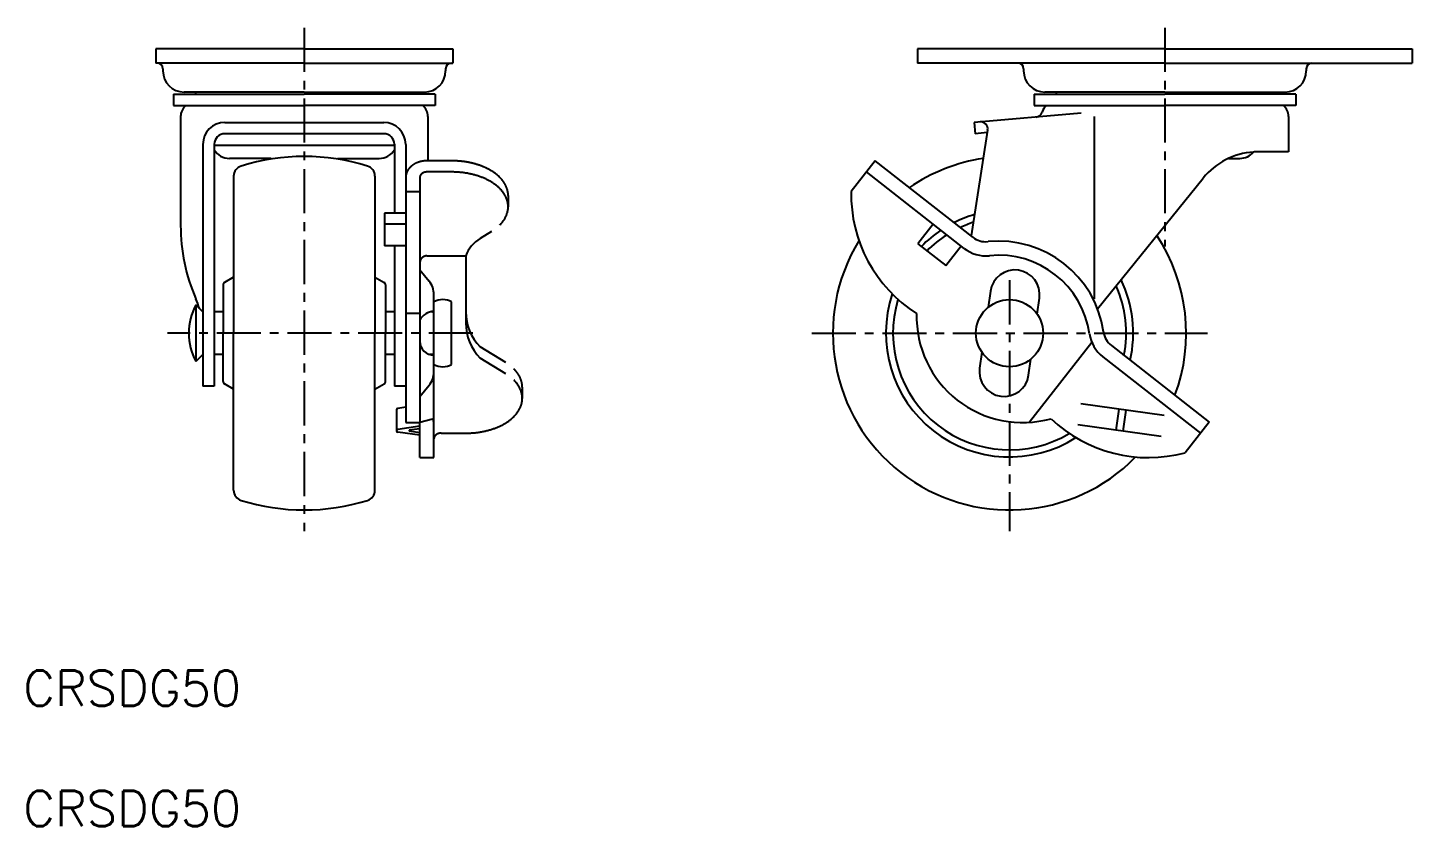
# Model space of a CAD drawing. Extents: x 25 to 221, y 20 to 240.
# Drawn here: x 24.5 to 220.4, y 20.2 to 133.1 of the extents above; entities that cross this region are included whole.
import ezdxf

# ---------------------------------------------------------------- set-up
doc = ezdxf.new("R2010")
doc.units = 0
doc.header["$LTSCALE"] = 5
doc.linetypes.add('CENTER', pattern=[2, 1.25, -0.25, 0.25, -0.25])
doc.layers.get('0').update_dxf_attribs({"linetype": 'CONTINUOUS'})
doc.layers.add('CENTER', color=1, linetype='CENTER')
doc.styles.get("Standard").update_dxf_attribs({"font": 'txt.shx'})

msp = doc.modelspace()

# ---------------------------------------------------------------- linework, layer by layer
at = {"color": 7, "linetype": 'CONTINUOUS'}
for p, q in [((42.648864, 130.127996), (42.648864, 128.127996)), ((63.648864, 130.127996), (42.648864, 130.127996)), ((63.648864, 130.127996), (84.648864, 130.127996)), ((84.648864, 130.127996), (84.648864, 128.127996)), ((150.449821, 130.127996), (150.449821, 128.127996)), ((185.449821, 130.127996), (150.449821, 130.127996)), ((185.449821, 130.127996), (220.449821, 130.127996)), ((220.449821, 130.127996), (220.449821, 128.127996)), ((63.648864, 128.127996), (42.648864, 128.127996)), ((63.648864, 128.127996), (84.648864, 128.127996)), ((185.449821, 128.127996), (150.449821, 128.127996)), ((185.449821, 128.127996), (220.449821, 128.127996)), ((43.648864, 127.327996), (43.648864, 127.027996)), ((83.648864, 127.327996), (83.648864, 127.027996)), ((165.449821, 127.327996), (165.449821, 127.027996)), ((205.449821, 127.327996), (205.449821, 127.027996)), ((45.148864, 123.715496), (45.148864, 122.115496)), ((45.148864, 123.715496), (63.648864, 123.715496)), ((63.648864, 124.027996), (46.648864, 124.027996)), ((63.648864, 124.027996), (80.648864, 124.027996)), ((82.148864, 123.715496), (63.648864, 123.715496)), ((82.148864, 123.715496), (82.148864, 122.115496)), ((166.949821, 123.715496), (185.449821, 123.715496)), ((166.949821, 123.715496), (166.949821, 122.115496)), ((185.449821, 124.027996), (168.449821, 124.027996)), ((185.449821, 124.027996), (202.449821, 124.027996)), ((203.949821, 123.715496), (185.449821, 123.715496)), ((203.949821, 123.715496), (203.949821, 122.115496)), ((45.148864, 122.115496), (63.648864, 122.115496)), ((82.148864, 122.115496), (63.648864, 122.115496)), ((166.949821, 122.115496), (185.449821, 122.115496)), ((203.949821, 122.115496), (185.449821, 122.115496)), ((46.148864, 120.565496), (46.148864, 105.175615)), ((52.398864, 119.734354), (74.898864, 119.734354)), ((81.148864, 120.565496), (81.148864, 114.305421)), ((173.570111, 121.057208), (158.449821, 119.734354)), ((158.449821, 119.734354), (158.58927, 118.140442)), ((175.433459, 120.565496), (175.433459, 94.771027)), ((202.949821, 120.565496), (202.949821, 115.565496)), ((74.898864, 118.140442), (52.398864, 118.140442)), ((160.355721, 118.656195), (158.013169, 103.690711)), ((160.298396, 118.289971), (158.58927, 118.140442)), ((49.298864, 116.634354), (49.298864, 82.425496)), ((50.898864, 116.640442), (50.898864, 82.425496)), ((76.398864, 116.447996), (50.898864, 116.447996)), ((76.398864, 116.640442), (76.398864, 106.917483)), ((77.998864, 116.634354), (77.998864, 77.289528)), ((51.113485, 115.565496), (50.898864, 115.565496)), ((58.945355, 114.647996), (53.048864, 114.647996)), ((68.352373, 114.647996), (74.248864, 114.647996)), ((76.398864, 115.565496), (76.184244, 115.565496)), ((84.498864, 114.305421), (80.998864, 114.305421)), ((144.426959, 114.305421), (141.040821, 109.971362)), ((158.256627, 103.5005), (144.426959, 114.305421)), ((194.448856, 114.647996), (196.049821, 114.647996)), ((202.949821, 115.565496), (198.633135, 115.565496)), ((53.648864, 112.128437), (53.648864, 89.925496)), ((73.648864, 112.128437), (73.648864, 89.925496)), ((79.998864, 111.941389), (79.998864, 77.289528)), ((84.498864, 112.729399), (80.998864, 112.729399)), ((157.025304, 101.924479), (143.195636, 112.729399)), ((175.896257, 93.377947), (190.861676, 111.8587)), ((77.998864, 109.971362), (79.998864, 109.971362)), ((92.498864, 109.380129), (92.498864, 107.804107)), ((74.998864, 106.917483), (74.998864, 102.263154)), ((77.998864, 106.917483), (74.998864, 106.917483)), ((77.998864, 105.341462), (74.998864, 105.341462)), ((90.155718, 104.3214), (88.549117, 103.332277)), ((152.651765, 105.341462), (150.49695, 102.583424)), ((77.998864, 102.263154), (74.998864, 102.263154)), ((76.398864, 102.263154), (76.398864, 82.425496)), ((150.49695, 102.583424), (154.437004, 99.505117)), ((154.437004, 99.505117), (156.591819, 102.263154)), ((80.998864, 100.864532), (86.498864, 100.864532)), ((86.498864, 100.890282), (86.498864, 91.364543)), ((86.498864, 100.890282), (86.498864, 91.364543)), ((79.998864, 98.87197), (81.311793, 97.282562)), ((52.148864, 96.75118), (52.148864, 89.925496)), ((53.648864, 97.848146), (52.348864, 97.09759)), ((73.648864, 97.848146), (74.948864, 97.09759)), ((75.148864, 96.75118), (75.148864, 89.925496)), ((81.998864, 72.338386), (81.998864, 95.37197)), ((84.498864, 85.510432), (84.498864, 94.340559)), ((160.749334, 95.859076), (160.43081, 93.592658)), ((167.362686, 92.618446), (167.681211, 94.884864)), ((48.298864, 93.925496), (48.298864, 85.925496)), ((49.298864, 92.925496), (48.298864, 93.925496)), ((52.148864, 92.925496), (50.898864, 92.925496)), ((76.398864, 92.925496), (75.148864, 92.925496)), ((79.998864, 92.701737), (77.998864, 92.701737)), ((81.798864, 92.925496), (81.441328, 92.925496)), ((52.148864, 83.099812), (52.148864, 89.925496)), ((53.648864, 67.722555), (53.648864, 89.925496)), ((73.648864, 67.722555), (73.648864, 89.925496)), ((75.148864, 83.099812), (75.148864, 89.925496)), ((175.110909, 88.608316), (166.293608, 77.322685)), ((49.298864, 86.925496), (48.298864, 85.925496)), ((52.148864, 86.925496), (50.898864, 86.925496)), ((76.398864, 86.925496), (75.148864, 86.925496)), ((81.798864, 86.925496), (81.374362, 86.925496)), ((92.155718, 85.773731), (88.549117, 87.994177)), ((92.155718, 84.19771), (88.549117, 86.418156)), ((159.536955, 87.232546), (159.21843, 84.966127)), ((166.150307, 83.991916), (166.468831, 86.258334)), ((176.646613, 86.594632), (190.476281, 75.789711)), ((177.877936, 88.170653), (191.707604, 77.365732)), ((50.898864, 82.425496), (49.298864, 82.425496)), ((53.648864, 82.002846), (52.348864, 82.753401)), ((73.648864, 82.002846), (74.948864, 82.753401)), ((77.998864, 82.425496), (76.398864, 82.425496)), ((79.998864, 80.979021), (81.311793, 82.56843)), ((94.498864, 82.291024), (94.498864, 80.715003)), ((76.698864, 79.097668), (76.698864, 76.126864)), ((77.998864, 79.45227), (76.871367, 79.295769)), ((185.315842, 78.268893), (173.521749, 79.926444)), ((178.923661, 79.167255), (178.506142, 76.196451)), ((179.913929, 79.028082), (179.49641, 76.057278)), ((79.998864, 76.759074), (76.871367, 76.324965)), ((77.998864, 77.289528), (79.998864, 77.289528)), ((79.998864, 77.213545), (79.898243, 77.289528)), ((79.998864, 77.322685), (81.768864, 77.840311)), ((79.998864, 72.338386), (79.998864, 77.213545)), ((184.898322, 75.298088), (173.10423, 76.95564)), ((191.707604, 77.365732), (188.321466, 73.031673)), ((79.998864, 75.494654), (76.871367, 75.928764)), ((79.998864, 76.404657), (78.498864, 76.196451)), ((78.498864, 76.196451), (78.498864, 76.057278)), ((79.998864, 75.849072), (78.498864, 76.057278)), ((82.998864, 75.789711), (86.498864, 75.789711)), ((79.998864, 72.338386), (81.998864, 72.338386))]:
    msp.add_line(p, q, dxfattribs=at)
for points in [[(80.9989, 114.305, 0), (80.962, 114.305, 0), (80.9252, 114.305, 0), (80.8884, 114.304, 0), (80.8517, 114.303, 0), (80.8149, 114.301, 0), (80.7782, 114.299, 0), (80.7415, 114.297, 0), (80.7048, 114.294, 0), (80.6682, 114.291, 0), (80.6316, 114.288, 0), (80.5951, 114.284, 0), (80.5587, 114.28, 0), (80.5223, 114.275, 0), (80.486, 114.271, 0), (80.4497, 114.265, 0), (80.4136, 114.26, 0), (80.3775, 114.254, 0), (80.3416, 114.248, 0), (80.3057, 114.241, 0), (80.2699, 114.235, 0), (80.2343, 114.227, 0), (80.1987, 114.22, 0), (80.1633, 114.212, 0), (80.128, 114.204, 0), (80.0928, 114.195, 0), (80.0578, 114.186, 0), (80.0229, 114.177, 0), (79.9882, 114.167, 0), (79.9536, 114.157, 0), (79.9192, 114.147, 0), (79.8849, 114.136, 0), (79.8508, 114.125, 0), (79.8169, 114.114, 0), (79.7831, 114.103, 0), (79.7496, 114.091, 0), (79.7162, 114.078, 0), (79.683, 114.066, 0), (79.65, 114.053, 0), (79.6172, 114.04, 0), (79.5847, 114.026, 0), (79.5523, 114.012, 0), (79.5202, 113.998, 0), (79.4882, 113.984, 0), (79.4566, 113.969, 0), (79.4251, 113.954, 0), (79.3939, 113.939, 0), (79.3629, 113.923, 0), (79.3322, 113.907, 0), (79.3017, 113.891, 0), (79.2714, 113.874, 0), (79.2415, 113.857, 0), (79.2118, 113.84, 0), (79.1823, 113.823, 0), (79.1532, 113.805, 0), (79.1243, 113.787, 0), (79.0957, 113.769, 0), (79.0674, 113.75, 0), (79.0393, 113.731, 0), (79.0116, 113.712, 0), (78.9842, 113.693, 0), (78.9571, 113.673, 0), (78.9302, 113.654, 0), (78.9037, 113.633, 0), (78.8775, 113.613, 0), (78.8517, 113.592, 0), (78.8261, 113.571, 0), (78.8009, 113.55, 0), (78.776, 113.529, 0), (78.7515, 113.507, 0), (78.7272, 113.486, 0), (78.7034, 113.463, 0), (78.6798, 113.441, 0), (78.6567, 113.419, 0), (78.6338, 113.396, 0), (78.6114, 113.373, 0), (78.5892, 113.35, 0), (78.5675, 113.326, 0), (78.5461, 113.303, 0), (78.5251, 113.279, 0), (78.5045, 113.255, 0), (78.4842, 113.231, 0), (78.4643, 113.206, 0), (78.4448, 113.182, 0), (78.4257, 113.157, 0), (78.4069, 113.132, 0), (78.3886, 113.107, 0), (78.3707, 113.081, 0), (78.3531, 113.056, 0), (78.3359, 113.03, 0), (78.3192, 113.004, 0), (78.3028, 112.978, 0), (78.2869, 112.952, 0), (78.2714, 112.926, 0), (78.2562, 112.899, 0), (78.2415, 112.873, 0), (78.2272, 112.846, 0), (78.2133, 112.819, 0), (78.1999, 112.792, 0), (78.1868, 112.765, 0), (78.1742, 112.738, 0), (78.162, 112.71, 0), (78.1503, 112.683, 0), (78.1389, 112.655, 0), (78.128, 112.628, 0), (78.1176, 112.6, 0), (78.1075, 112.572, 0), (78.0979, 112.544, 0), (78.0888, 112.516, 0), (78.08, 112.488, 0), (78.0718, 112.459, 0), (78.0639, 112.431, 0), (78.0565, 112.403, 0), (78.0495, 112.374, 0), (78.043, 112.346, 0), (78.037, 112.317, 0), (78.0313, 112.288, 0), (78.0262, 112.26, 0), (78.0214, 112.231, 0), (78.0171, 112.202, 0), (78.0133, 112.173, 0), (78.0099, 112.144, 0), (78.007, 112.115, 0), (78.0045, 112.086, 0), (78.0025, 112.057, 0), (78.0009, 112.028, 0), (77.9998, 111.999, 0), (77.9991, 111.97, 0), (77.9989, 111.941, 0)], [(92.4989, 109.38, 0), (92.4983, 109.441, 0), (92.4965, 109.501, 0), (92.4934, 109.561, 0), (92.4892, 109.622, 0), (92.4838, 109.682, 0), (92.4772, 109.742, 0), (92.4694, 109.803, 0), (92.4603, 109.863, 0), (92.4501, 109.923, 0), (92.4387, 109.983, 0), (92.4261, 110.043, 0), (92.4123, 110.103, 0), (92.3973, 110.163, 0), (92.3811, 110.222, 0), (92.3637, 110.282, 0), (92.3451, 110.341, 0), (92.3254, 110.4, 0), (92.3045, 110.459, 0), (92.2824, 110.518, 0), (92.2591, 110.577, 0), (92.2347, 110.635, 0), (92.2091, 110.694, 0), (92.1823, 110.752, 0), (92.1544, 110.81, 0), (92.1253, 110.868, 0), (92.0951, 110.925, 0), (92.0637, 110.982, 0), (92.0312, 111.039, 0), (91.9976, 111.096, 0), (91.9628, 111.153, 0), (91.9269, 111.209, 0), (91.8899, 111.265, 0), (91.8518, 111.321, 0), (91.8125, 111.376, 0), (91.7722, 111.431, 0), (91.7308, 111.486, 0), (91.6883, 111.54, 0), (91.6447, 111.595, 0), (91.6, 111.648, 0), (91.5542, 111.702, 0), (91.5074, 111.755, 0), (91.4596, 111.808, 0), (91.4106, 111.86, 0), (91.3607, 111.912, 0), (91.3097, 111.964, 0), (91.2577, 112.015, 0), (91.2047, 112.066, 0), (91.1506, 112.116, 0), (91.0956, 112.167, 0), (91.0395, 112.216, 0), (90.9825, 112.265, 0), (90.9245, 112.314, 0), (90.8656, 112.362, 0), (90.8056, 112.41, 0), (90.7448, 112.458, 0), (90.6829, 112.505, 0), (90.6202, 112.551, 0), (90.5565, 112.597, 0), (90.492, 112.643, 0), (90.4265, 112.688, 0), (90.3601, 112.732, 0), (90.2928, 112.776, 0), (90.2247, 112.82, 0), (90.1557, 112.863, 0), (90.0859, 112.905, 0), (90.0152, 112.947, 0), (89.9437, 112.989, 0), (89.8713, 113.03, 0), (89.7982, 113.07, 0), (89.7242, 113.11, 0), (89.6495, 113.149, 0), (89.574, 113.187, 0), (89.4977, 113.225, 0), (89.4207, 113.263, 0), (89.343, 113.3, 0), (89.2645, 113.336, 0), (89.1852, 113.372, 0), (89.1053, 113.407, 0), (89.0247, 113.441, 0), (88.9434, 113.475, 0), (88.8615, 113.509, 0), (88.7788, 113.541, 0), (88.6956, 113.573, 0), (88.6117, 113.605, 0), (88.5272, 113.635, 0), (88.442, 113.666, 0), (88.3563, 113.695, 0), (88.27, 113.724, 0), (88.1832, 113.752, 0), (88.0958, 113.78, 0), (88.0078, 113.806, 0), (87.9193, 113.833, 0), (87.8303, 113.858, 0), (87.7408, 113.883, 0), (87.6508, 113.907, 0), (87.5603, 113.931, 0), (87.4694, 113.953, 0), (87.378, 113.975, 0), (87.2862, 113.997, 0), (87.194, 114.018, 0), (87.1013, 114.038, 0), (87.0083, 114.057, 0), (86.9149, 114.075, 0), (86.8211, 114.093, 0), (86.727, 114.111, 0), (86.6326, 114.127, 0), (86.5378, 114.143, 0), (86.4427, 114.158, 0), (86.3473, 114.172, 0), (86.2517, 114.186, 0), (86.1558, 114.199, 0), (86.0596, 114.211, 0), (85.9632, 114.222, 0), (85.8666, 114.233, 0), (85.7697, 114.243, 0), (85.6727, 114.252, 0), (85.5755, 114.261, 0), (85.4781, 114.268, 0), (85.3806, 114.275, 0), (85.283, 114.282, 0), (85.1852, 114.287, 0), (85.0874, 114.292, 0), (84.9894, 114.296, 0), (84.8914, 114.299, 0), (84.7933, 114.302, 0), (84.6952, 114.304, 0), (84.597, 114.305, 0), (84.4989, 114.305, 0)], [(80.9989, 112.729, 0), (80.9866, 112.729, 0), (80.9743, 112.729, 0), (80.9621, 112.729, 0), (80.9498, 112.728, 0), (80.9375, 112.728, 0), (80.9253, 112.727, 0), (80.9131, 112.726, 0), (80.9008, 112.726, 0), (80.8886, 112.725, 0), (80.8765, 112.723, 0), (80.8643, 112.722, 0), (80.8521, 112.721, 0), (80.84, 112.719, 0), (80.8279, 112.718, 0), (80.8158, 112.716, 0), (80.8038, 112.714, 0), (80.7918, 112.712, 0), (80.7798, 112.71, 0), (80.7678, 112.708, 0), (80.7559, 112.706, 0), (80.744, 112.703, 0), (80.7322, 112.701, 0), (80.7203, 112.698, 0), (80.7086, 112.695, 0), (80.6969, 112.693, 0), (80.6852, 112.69, 0), (80.6736, 112.687, 0), (80.662, 112.683, 0), (80.6504, 112.68, 0), (80.639, 112.677, 0), (80.6275, 112.673, 0), (80.6162, 112.669, 0), (80.6049, 112.666, 0), (80.5936, 112.662, 0), (80.5824, 112.658, 0), (80.5713, 112.654, 0), (80.5602, 112.65, 0), (80.5493, 112.645, 0), (80.5383, 112.641, 0), (80.5275, 112.636, 0), (80.5167, 112.632, 0), (80.506, 112.627, 0), (80.4953, 112.622, 0), (80.4848, 112.617, 0), (80.4743, 112.612, 0), (80.4639, 112.607, 0), (80.4535, 112.602, 0), (80.4433, 112.597, 0), (80.4331, 112.591, 0), (80.4231, 112.586, 0), (80.4131, 112.58, 0), (80.4032, 112.574, 0), (80.3934, 112.569, 0), (80.3836, 112.563, 0), (80.374, 112.557, 0), (80.3645, 112.551, 0), (80.355, 112.544, 0), (80.3457, 112.538, 0), (80.3364, 112.532, 0), (80.3273, 112.525, 0), (80.3183, 112.519, 0), (80.3093, 112.512, 0), (80.3005, 112.505, 0), (80.2918, 112.499, 0), (80.2831, 112.492, 0), (80.2746, 112.485, 0), (80.2662, 112.478, 0), (80.2579, 112.471, 0), (80.2497, 112.463, 0), (80.2417, 112.456, 0), (80.2337, 112.449, 0), (80.2259, 112.441, 0), (80.2181, 112.434, 0), (80.2105, 112.426, 0), (80.203, 112.419, 0), (80.1957, 112.411, 0), (80.1884, 112.403, 0), (80.1813, 112.395, 0), (80.1743, 112.387, 0), (80.1674, 112.379, 0), (80.1606, 112.371, 0), (80.154, 112.363, 0), (80.1475, 112.355, 0), (80.1411, 112.347, 0), (80.1349, 112.338, 0), (80.1288, 112.33, 0), (80.1228, 112.321, 0), (80.1169, 112.313, 0), (80.1112, 112.304, 0), (80.1056, 112.296, 0), (80.1002, 112.287, 0), (80.0949, 112.278, 0), (80.0897, 112.27, 0), (80.0847, 112.261, 0), (80.0798, 112.252, 0), (80.075, 112.243, 0), (80.0704, 112.234, 0), (80.0659, 112.225, 0), (80.0615, 112.216, 0), (80.0573, 112.207, 0), (80.0533, 112.198, 0), (80.0493, 112.189, 0), (80.0456, 112.179, 0), (80.0419, 112.17, 0), (80.0384, 112.161, 0), (80.0351, 112.152, 0), (80.0319, 112.142, 0), (80.0288, 112.133, 0), (80.0259, 112.123, 0), (80.0232, 112.114, 0), (80.0205, 112.105, 0), (80.0181, 112.095, 0), (80.0158, 112.086, 0), (80.0136, 112.076, 0), (80.0116, 112.067, 0), (80.0097, 112.057, 0), (80.008, 112.047, 0), (80.0064, 112.038, 0), (80.005, 112.028, 0), (80.0037, 112.019, 0), (80.0026, 112.009, 0), (80.0016, 111.999, 0), (80.0007, 111.99, 0), (80.0001, 111.98, 0), (79.9995, 111.97, 0), (79.9992, 111.961, 0), (79.9989, 111.951, 0), (79.9989, 111.941, 0)], [(91.3113, 105.222, 0), (91.3799, 105.292, 0), (91.4466, 105.362, 0), (91.5114, 105.434, 0), (91.5743, 105.506, 0), (91.6352, 105.578, 0), (91.6942, 105.651, 0), (91.7512, 105.725, 0), (91.8062, 105.799, 0), (91.8592, 105.874, 0), (91.9102, 105.95, 0), (91.9591, 106.026, 0), (92.006, 106.102, 0), (92.0508, 106.179, 0), (92.0935, 106.256, 0), (92.1342, 106.334, 0), (92.1727, 106.412, 0), (92.2092, 106.491, 0), (92.2435, 106.57, 0), (92.2757, 106.649, 0), (92.3057, 106.728, 0), (92.3336, 106.808, 0), (92.3594, 106.888, 0), (92.3829, 106.969, 0), (92.4044, 107.049, 0), (92.4236, 107.13, 0), (92.4407, 107.211, 0), (92.4555, 107.292, 0), (92.4682, 107.374, 0), (92.4787, 107.455, 0), (92.487, 107.537, 0), (92.4932, 107.618, 0), (92.4971, 107.7, 0), (92.4988, 107.781, 0), (92.4983, 107.863, 0), (92.4956, 107.945, 0), (92.4907, 108.026, 0), (92.4836, 108.108, 0), (92.4743, 108.189, 0), (92.4629, 108.271, 0), (92.4492, 108.352, 0), (92.4334, 108.433, 0), (92.4153, 108.514, 0), (92.3951, 108.595, 0), (92.3727, 108.675, 0), (92.3482, 108.756, 0), (92.3215, 108.836, 0), (92.2926, 108.915, 0), (92.2616, 108.995, 0), (92.2285, 109.074, 0), (92.1932, 109.152, 0), (92.1559, 109.231, 0), (92.1164, 109.309, 0), (92.0748, 109.386, 0), (92.0311, 109.464, 0), (91.9854, 109.54, 0), (91.9376, 109.616, 0), (91.8878, 109.692, 0), (91.8359, 109.767, 0), (91.782, 109.842, 0), (91.7262, 109.916, 0), (91.6683, 109.989, 0), (91.6084, 110.062, 0), (91.5466, 110.135, 0), (91.4829, 110.206, 0), (91.4172, 110.277, 0), (91.3497, 110.348, 0), (91.2802, 110.417, 0), (91.2089, 110.486, 0), (91.1357, 110.554, 0), (91.0608, 110.621, 0), (90.984, 110.688, 0), (90.9054, 110.754, 0), (90.8251, 110.819, 0), (90.743, 110.883, 0), (90.6592, 110.946, 0), (90.5737, 111.009, 0), (90.4866, 111.07, 0), (90.3978, 111.131, 0), (90.3074, 111.191, 0), (90.2153, 111.25, 0), (90.1217, 111.308, 0), (90.0266, 111.365, 0), (89.93, 111.42, 0), (89.8318, 111.475, 0), (89.7322, 111.529, 0), (89.6311, 111.582, 0), (89.5287, 111.634, 0), (89.4248, 111.685, 0), (89.3196, 111.735, 0), (89.2131, 111.783, 0), (89.1052, 111.831, 0), (88.9961, 111.877, 0), (88.8858, 111.923, 0), (88.7743, 111.967, 0), (88.6616, 112.01, 0), (88.5477, 112.052, 0), (88.4327, 112.093, 0), (88.3167, 112.132, 0), (88.1996, 112.171, 0), (88.0815, 112.208, 0), (87.9623, 112.244, 0), (87.8423, 112.279, 0), (87.7213, 112.312, 0), (87.5994, 112.344, 0), (87.4767, 112.375, 0), (87.3532, 112.405, 0), (87.2289, 112.434, 0), (87.1038, 112.461, 0), (86.978, 112.487, 0), (86.8515, 112.512, 0), (86.7244, 112.535, 0), (86.5967, 112.557, 0), (86.4684, 112.578, 0), (86.3395, 112.597, 0), (86.2102, 112.615, 0), (86.0804, 112.632, 0), (85.9501, 112.648, 0), (85.8194, 112.662, 0), (85.6884, 112.675, 0), (85.5571, 112.686, 0), (85.4254, 112.696, 0), (85.2935, 112.705, 0), (85.1614, 112.712, 0), (85.0291, 112.719, 0), (84.8967, 112.723, 0), (84.7641, 112.727, 0), (84.6315, 112.729, 0), (84.4989, 112.729, 0)], [(80.9989, 100.865, 0), (80.9866, 100.864, 0), (80.9743, 100.864, 0), (80.9621, 100.864, 0), (80.9498, 100.863, 0), (80.9375, 100.863, 0), (80.9253, 100.862, 0), (80.9131, 100.861, 0), (80.9008, 100.86, 0), (80.8886, 100.858, 0), (80.8765, 100.857, 0), (80.8643, 100.855, 0), (80.8521, 100.854, 0), (80.84, 100.852, 0), (80.8279, 100.85, 0), (80.8158, 100.848, 0), (80.8038, 100.845, 0), (80.7918, 100.843, 0), (80.7798, 100.84, 0), (80.7678, 100.837, 0), (80.7559, 100.835, 0), (80.744, 100.832, 0), (80.7322, 100.828, 0), (80.7203, 100.825, 0), (80.7086, 100.821, 0), (80.6969, 100.818, 0), (80.6852, 100.814, 0), (80.6736, 100.81, 0), (80.662, 100.806, 0), (80.6504, 100.802, 0), (80.639, 100.798, 0), (80.6275, 100.793, 0), (80.6162, 100.788, 0), (80.6049, 100.784, 0), (80.5936, 100.779, 0), (80.5824, 100.774, 0), (80.5713, 100.769, 0), (80.5602, 100.763, 0), (80.5493, 100.758, 0), (80.5383, 100.752, 0), (80.5275, 100.746, 0), (80.5167, 100.741, 0), (80.506, 100.735, 0), (80.4953, 100.729, 0), (80.4848, 100.722, 0), (80.4743, 100.716, 0), (80.4639, 100.709, 0), (80.4535, 100.703, 0), (80.4433, 100.696, 0), (80.4331, 100.689, 0), (80.4231, 100.682, 0), (80.4131, 100.675, 0), (80.4032, 100.668, 0), (80.3934, 100.66, 0), (80.3836, 100.653, 0), (80.374, 100.645, 0), (80.3645, 100.638, 0), (80.355, 100.63, 0), (80.3457, 100.622, 0), (80.3364, 100.614, 0), (80.3273, 100.605, 0), (80.3183, 100.597, 0), (80.3093, 100.589, 0), (80.3005, 100.58, 0), (80.2918, 100.572, 0), (80.2831, 100.563, 0), (80.2746, 100.554, 0), (80.2662, 100.545, 0), (80.2579, 100.536, 0), (80.2497, 100.527, 0), (80.2417, 100.518, 0), (80.2337, 100.508, 0), (80.2259, 100.499, 0), (80.2181, 100.489, 0), (80.2105, 100.48, 0), (80.203, 100.47, 0), (80.1957, 100.46, 0), (80.1884, 100.45, 0), (80.1813, 100.44, 0), (80.1743, 100.43, 0), (80.1674, 100.42, 0), (80.1606, 100.41, 0), (80.154, 100.4, 0), (80.1475, 100.389, 0), (80.1411, 100.379, 0), (80.1349, 100.368, 0), (80.1288, 100.357, 0), (80.1228, 100.347, 0), (80.1169, 100.336, 0), (80.1112, 100.325, 0), (80.1056, 100.314, 0), (80.1002, 100.303, 0), (80.0949, 100.292, 0), (80.0897, 100.281, 0), (80.0847, 100.27, 0), (80.0798, 100.259, 0), (80.075, 100.247, 0), (80.0704, 100.236, 0), (80.0659, 100.224, 0), (80.0615, 100.213, 0), (80.0573, 100.201, 0), (80.0533, 100.19, 0), (80.0493, 100.178, 0), (80.0456, 100.167, 0), (80.0419, 100.155, 0), (80.0384, 100.143, 0), (80.0351, 100.131, 0), (80.0319, 100.119, 0), (80.0288, 100.108, 0), (80.0259, 100.096, 0), (80.0232, 100.084, 0), (80.0205, 100.072, 0), (80.0181, 100.06, 0), (80.0158, 100.048, 0), (80.0136, 100.035, 0), (80.0116, 100.023, 0), (80.0097, 100.011, 0), (80.008, 99.9991, 0), (80.0064, 99.9869, 0), (80.005, 99.9748, 0), (80.0037, 99.9625, 0), (80.0026, 99.9503, 0), (80.0016, 99.9381, 0), (80.0007, 99.9259, 0), (80.0001, 99.9136, 0), (79.9995, 99.9013, 0), (79.9992, 99.8891, 0), (79.9989, 99.8768, 0), (79.9989, 99.8645, 0)], [(94.4989, 82.291, 0), (94.4988, 82.3123, 0), (94.4986, 82.3335, 0), (94.4982, 82.3547, 0), (94.4977, 82.376, 0), (94.497, 82.3972, 0), (94.4962, 82.4184, 0), (94.4952, 82.4396, 0), (94.4941, 82.4609, 0), (94.4928, 82.4821, 0), (94.4914, 82.5033, 0), (94.4899, 82.5245, 0), (94.4882, 82.5457, 0), (94.4863, 82.5669, 0), (94.4843, 82.5881, 0), (94.4821, 82.6093, 0), (94.4798, 82.6305, 0), (94.4774, 82.6517, 0), (94.4748, 82.6729, 0), (94.472, 82.694, 0), (94.4691, 82.7152, 0), (94.4661, 82.7363, 0), (94.4629, 82.7575, 0), (94.4596, 82.7786, 0), (94.4561, 82.7997, 0), (94.4524, 82.8209, 0), (94.4487, 82.842, 0), (94.4447, 82.8631, 0), (94.4406, 82.8842, 0), (94.4364, 82.9052, 0), (94.432, 82.9263, 0), (94.4275, 82.9473, 0), (94.4228, 82.9684, 0), (94.418, 82.9894, 0), (94.4131, 83.0104, 0), (94.408, 83.0314, 0), (94.4027, 83.0524, 0), (94.3973, 83.0734, 0), (94.3917, 83.0943, 0), (94.386, 83.1153, 0), (94.3802, 83.1362, 0), (94.3742, 83.1571, 0), (94.3681, 83.178, 0), (94.3618, 83.1989, 0), (94.3554, 83.2198, 0), (94.3488, 83.2406, 0), (94.3421, 83.2614, 0), (94.3352, 83.2822, 0), (94.3282, 83.303, 0), (94.321, 83.3238, 0), (94.3137, 83.3446, 0), (94.3063, 83.3653, 0), (94.2987, 83.386, 0), (94.2909, 83.4067, 0), (94.283, 83.4274, 0), (94.275, 83.448, 0), (94.2668, 83.4687, 0), (94.2585, 83.4893, 0), (94.25, 83.5098, 0), (94.2414, 83.5304, 0), (94.2327, 83.5509, 0), (94.2238, 83.5715, 0), (94.2148, 83.592, 0), (94.2056, 83.6124, 0), (94.1962, 83.6329, 0), (94.1868, 83.6533, 0), (94.1772, 83.6737, 0), (94.1674, 83.694, 0), (94.1575, 83.7144, 0), (94.1475, 83.7347, 0), (94.1373, 83.755, 0), (94.127, 83.7753, 0), (94.1165, 83.7955, 0), (94.1059, 83.8157, 0), (94.0952, 83.8359, 0), (94.0843, 83.856, 0), (94.0732, 83.8761, 0), (94.0621, 83.8962, 0), (94.0508, 83.9163, 0), (94.0393, 83.9363, 0), (94.0277, 83.9563, 0), (94.016, 83.9763, 0), (94.0041, 83.9962, 0), (93.9921, 84.0161, 0), (93.9799, 84.036, 0), (93.9677, 84.0558, 0), (93.9552, 84.0757, 0), (93.9427, 84.0954, 0), (93.93, 84.1152, 0), (93.9171, 84.1349, 0), (93.9041, 84.1546, 0), (93.891, 84.1742, 0), (93.8778, 84.1938, 0), (93.8644, 84.2134, 0), (93.8508, 84.2329, 0), (93.8372, 84.2524, 0), (93.8234, 84.2719, 0), (93.8094, 84.2913, 0), (93.7954, 84.3107, 0), (93.7811, 84.33, 0), (93.7668, 84.3493, 0), (93.7523, 84.3686, 0), (93.7377, 84.3878, 0), (93.7229, 84.407, 0), (93.7081, 84.4262, 0), (93.693, 84.4453, 0), (93.6779, 84.4644, 0), (93.6626, 84.4834, 0), (93.6472, 84.5024, 0), (93.6316, 84.5214, 0), (93.6159, 84.5403, 0), (93.6001, 84.5591, 0), (93.5842, 84.578, 0), (93.5681, 84.5967, 0), (93.5519, 84.6155, 0), (93.5355, 84.6342, 0), (93.5191, 84.6528, 0), (93.5025, 84.6715, 0), (93.4857, 84.69, 0), (93.4689, 84.7086, 0), (93.4519, 84.727, 0), (93.4347, 84.7455, 0), (93.4175, 84.7638, 0), (93.4001, 84.7822, 0), (93.3826, 84.8005, 0), (93.365, 84.8187, 0), (93.3472, 84.8369, 0), (93.3293, 84.8551, 0), (93.3113, 84.8732, 0)], [(86.4989, 75.7897, 0), (86.6315, 75.7904, 0), (86.7641, 75.7924, 0), (86.8967, 75.7958, 0), (87.0291, 75.8005, 0), (87.1614, 75.8066, 0), (87.2935, 75.8141, 0), (87.4254, 75.8229, 0), (87.5571, 75.833, 0), (87.6884, 75.8445, 0), (87.8194, 75.8573, 0), (87.9501, 75.8714, 0), (88.0804, 75.8869, 0), (88.2102, 75.9037, 0), (88.3395, 75.9219, 0), (88.4684, 75.9413, 0), (88.5967, 75.9621, 0), (88.7244, 75.9841, 0), (88.8515, 76.0075, 0), (88.978, 76.0322, 0), (89.1038, 76.0581, 0), (89.2289, 76.0854, 0), (89.3532, 76.1139, 0), (89.4767, 76.1436, 0), (89.5994, 76.1747, 0), (89.7213, 76.207, 0), (89.8423, 76.2405, 0), (89.9623, 76.2752, 0), (90.0815, 76.3112, 0), (90.1996, 76.3484, 0), (90.3167, 76.3868, 0), (90.4327, 76.4263, 0), (90.5477, 76.4671, 0), (90.6616, 76.509, 0), (90.7743, 76.5521, 0), (90.8858, 76.5963, 0), (90.9961, 76.6417, 0), (91.1052, 76.6881, 0), (91.2131, 76.7357, 0), (91.3196, 76.7844, 0), (91.4248, 76.8341, 0), (91.5287, 76.885, 0), (91.6311, 76.9368, 0), (91.7322, 76.9898, 0), (91.8318, 77.0437, 0), (91.93, 77.0986, 0), (92.0266, 77.1546, 0), (92.1217, 77.2115, 0), (92.2153, 77.2694, 0), (92.3074, 77.3282, 0), (92.3978, 77.388, 0), (92.4866, 77.4487, 0), (92.5737, 77.5103, 0), (92.6592, 77.5727, 0), (92.743, 77.636, 0), (92.8251, 77.7002, 0), (92.9054, 77.7652, 0), (92.984, 77.831, 0), (93.0608, 77.8976, 0), (93.1357, 77.965, 0), (93.2089, 78.0331, 0), (93.2802, 78.102, 0), (93.3497, 78.1716, 0), (93.4172, 78.2419, 0), (93.4829, 78.3129, 0), (93.5466, 78.3845, 0), (93.6084, 78.4568, 0), (93.6683, 78.5297, 0), (93.7262, 78.6032, 0), (93.782, 78.6772, 0), (93.8359, 78.7519, 0), (93.8878, 78.827, 0), (93.9376, 78.9027, 0), (93.9854, 78.9789, 0), (94.0311, 79.0556, 0), (94.0748, 79.1327, 0), (94.1164, 79.2103, 0), (94.1559, 79.2883, 0), (94.1932, 79.3666, 0), (94.2285, 79.4454, 0), (94.2616, 79.5245, 0), (94.2926, 79.6039, 0), (94.3215, 79.6836, 0), (94.3482, 79.7636, 0), (94.3727, 79.8439, 0), (94.3951, 79.9244, 0), (94.4153, 80.0051, 0), (94.4334, 80.086, 0), (94.4492, 80.1671, 0), (94.4629, 80.2483, 0), (94.4743, 80.3297, 0), (94.4836, 80.4112, 0), (94.4907, 80.4927, 0), (94.4956, 80.5744, 0), (94.4983, 80.656, 0), (94.4988, 80.7377, 0), (94.4971, 80.8194, 0), (94.4932, 80.901, 0), (94.487, 80.9826, 0), (94.4787, 81.0641, 0), (94.4682, 81.1455, 0), (94.4555, 81.2268, 0), (94.4407, 81.308, 0), (94.4236, 81.389, 0), (94.4044, 81.4698, 0), (94.3829, 81.5504, 0), (94.3594, 81.6308, 0), (94.3336, 81.7109, 0), (94.3057, 81.7908, 0), (94.2757, 81.8703, 0), (94.2435, 81.9496, 0), (94.2092, 82.0285, 0), (94.1727, 82.107, 0), (94.1342, 82.1851, 0), (94.0935, 82.2629, 0), (94.0508, 82.3402, 0), (94.006, 82.4171, 0), (93.9591, 82.4935, 0), (93.9102, 82.5694, 0), (93.8592, 82.6448, 0), (93.8062, 82.7197, 0), (93.7512, 82.794, 0), (93.6942, 82.8678, 0), (93.6352, 82.9409, 0), (93.5743, 83.0135, 0), (93.5114, 83.0854, 0), (93.4466, 83.1567, 0), (93.3799, 83.2273, 0), (93.3113, 83.2972, 0)], [(82.9989, 75.7897, 0), (82.9866, 75.7897, 0), (82.9743, 75.7895, 0), (82.9621, 75.7892, 0), (82.9498, 75.7888, 0), (82.9375, 75.7882, 0), (82.9253, 75.7876, 0), (82.9131, 75.7868, 0), (82.9008, 75.7859, 0), (82.8886, 75.7849, 0), (82.8765, 75.7838, 0), (82.8643, 75.7825, 0), (82.8521, 75.7812, 0), (82.84, 75.7797, 0), (82.8279, 75.7781, 0), (82.8158, 75.7764, 0), (82.8038, 75.7746, 0), (82.7918, 75.7726, 0), (82.7798, 75.7706, 0), (82.7678, 75.7684, 0), (82.7559, 75.7661, 0), (82.744, 75.7637, 0), (82.7322, 75.7612, 0), (82.7203, 75.7585, 0), (82.7086, 75.7558, 0), (82.6969, 75.7529, 0), (82.6852, 75.7499, 0), (82.6736, 75.7468, 0), (82.662, 75.7436, 0), (82.6504, 75.7403, 0), (82.639, 75.7369, 0), (82.6275, 75.7334, 0), (82.6162, 75.7297, 0), (82.6049, 75.726, 0), (82.5936, 75.7221, 0), (82.5824, 75.7181, 0), (82.5713, 75.7141, 0), (82.5602, 75.7099, 0), (82.5493, 75.7056, 0), (82.5383, 75.7012, 0), (82.5275, 75.6967, 0), (82.5167, 75.6921, 0), (82.506, 75.6873, 0), (82.4953, 75.6825, 0), (82.4848, 75.6776, 0), (82.4743, 75.6726, 0), (82.4639, 75.6675, 0), (82.4535, 75.6622, 0), (82.4433, 75.6569, 0), (82.4331, 75.6515, 0), (82.4231, 75.646, 0), (82.4131, 75.6403, 0), (82.4032, 75.6346, 0), (82.3934, 75.6288, 0), (82.3836, 75.6229, 0), (82.374, 75.6169, 0), (82.3645, 75.6108, 0), (82.355, 75.6047, 0), (82.3457, 75.5984, 0), (82.3364, 75.592, 0), (82.3273, 75.5856, 0), (82.3183, 75.579, 0), (82.3093, 75.5724, 0), (82.3005, 75.5657, 0), (82.2918, 75.5589, 0), (82.2831, 75.552, 0), (82.2746, 75.5451, 0), (82.2662, 75.538, 0), (82.2579, 75.5309, 0), (82.2497, 75.5237, 0), (82.2417, 75.5164, 0), (82.2337, 75.509, 0), (82.2259, 75.5016, 0), (82.2181, 75.4941, 0), (82.2105, 75.4865, 0), (82.203, 75.4788, 0), (82.1957, 75.4711, 0), (82.1884, 75.4633, 0), (82.1813, 75.4554, 0), (82.1743, 75.4475, 0), (82.1674, 75.4395, 0), (82.1606, 75.4314, 0), (82.154, 75.4233, 0), (82.1475, 75.4151, 0), (82.1411, 75.4068, 0), (82.1349, 75.3985, 0), (82.1288, 75.3901, 0), (82.1228, 75.3817, 0), (82.1169, 75.3732, 0), (82.1112, 75.3646, 0), (82.1056, 75.356, 0), (82.1002, 75.3473, 0), (82.0949, 75.3386, 0), (82.0897, 75.3299, 0), (82.0847, 75.321, 0), (82.0798, 75.3122, 0), (82.075, 75.3033, 0), (82.0704, 75.2943, 0), (82.0659, 75.2853, 0), (82.0615, 75.2763, 0), (82.0573, 75.2672, 0), (82.0533, 75.258, 0), (82.0493, 75.2489, 0), (82.0456, 75.2397, 0), (82.0419, 75.2304, 0), (82.0384, 75.2212, 0), (82.0351, 75.2119, 0), (82.0319, 75.2025, 0), (82.0288, 75.1932, 0), (82.0259, 75.1838, 0), (82.0232, 75.1744, 0), (82.0205, 75.1649, 0), (82.0181, 75.1554, 0), (82.0158, 75.1459, 0), (82.0136, 75.1364, 0), (82.0116, 75.1269, 0), (82.0097, 75.1173, 0), (82.008, 75.1078, 0), (82.0064, 75.0982, 0), (82.005, 75.0886, 0), (82.0037, 75.0789, 0), (82.0026, 75.0693, 0), (82.0016, 75.0597, 0), (82.0007, 75.05, 0), (82.0001, 75.0404, 0), (81.9995, 75.0307, 0), (81.9992, 75.021, 0), (81.9989, 75.0114, 0), (81.9989, 75.0017, 0)]]:
    msp.add_polyline3d(points, dxfattribs=at)
msp.add_circle((163.449821, 89.925496), 4.75, dxfattribs=at)
for centre, radius, start, end in [((42.848864, 127.327996), 0.8, 0, 90), ((84.448864, 127.327996), 0.8, 90, 180), ((164.649821, 127.327996), 0.8, 0, 90), ((206.249821, 127.327996), 0.8, 90, 180), ((46.648864, 127.027996), 3, 180, 270), ((80.648864, 127.027996), 3, 270, 0), ((168.449821, 127.027996), 3, 180, 270), ((202.449821, 127.027996), 3, 270, 0), ((50.648864, 123.946746), 2.38125, 178.044646, 185.57294), ((76.648864, 123.946746), 2.38125, 354.42706, 1.955354), ((172.449821, 123.946746), 2.38125, 178.044646, 185.57294), ((198.449821, 123.946746), 2.38125, 354.42706, 1.955354), ((48.148864, 120.565496), 2, 129.194967, 180), ((79.148864, 120.565496), 2, 0, 50.805033), ((169.949821, 120.565496), 2, 129.194967, 161.956047), ((200.949821, 120.565496), 2, 0, 50.805033), ((52.398864, 116.634354), 3.1, 90, 180), ((74.898864, 116.634354), 3.1, 0, 90), ((159.367751, 118.810842), 1, 351.103663, 95), ((167.097363, 121.494735), 1, 275, 341.956047), ((52.398864, 116.640442), 1.5, 90, 180), ((74.898864, 116.640442), 1.5, 0, 90), ((53.048864, 117.147996), 2.5, 210.683417, 270), ((74.248864, 117.147996), 2.5, 270, 329.316583), ((63.648864, 84.925496), 30, 72.647739, 107.352261), ((163.449821, 89.925496), 25, 98.561266, 124.542397), ((198.633135, 105.565496), 10, 93.820574, 141), ((196.049821, 117.147996), 2.5, 270, 320.067135), ((198.633135, 105.565496), 10, 90, 93.820574), ((55.148864, 112.128437), 1.5, 107.352261, 180), ((72.148864, 112.128437), 1.5, 0, 72.647739), ((161.036931, 109.576907), 20, 178.869898, 237.539161), ((163.449821, 89.925496), 17.5, 106.480596, 116.623066), ((72.287999, 105.175615), 26.139134, 180, 203.456106), ((163.449821, 89.925496), 17.5, 123.682301, 135.437572), ((163.449821, 89.925496), 16.5, 108.139355, 114.964308), ((91.201983, 99.023308), 5.060131, 121.619006, 158.348652), ((163.449821, 89.925496), 25, 148.445108, 315.554892), ((163.449821, 89.925496), 16.5, 122.528779, 135.037937), ((160.103611, 105.864532), 5, 232, 275.761742), ((160.103611, 105.864532), 3, 232, 275.761742), ((161.910667, 87.955469), 15, 8.238258, 95.761742), ((163.449821, 89.925496), 25, 339.457603, 33.542397), ((161.910667, 87.955469), 13, 8.238258, 95.761742), ((164.215273, 95.37197), 3.5, 352, 172), ((52.548864, 96.75118), 0.4, 120, 180), ((74.748864, 96.75118), 0.4, 0, 60), ((78.998864, 95.37197), 3, 0, 39.558367), ((163.449821, 89.925496), 16.5, 349.035692, 23.964308), ((163.449821, 89.925496), 17.5, 347.376934, 25.623066), ((37.378015, 90.014644), 11.92085, 16.614541, 23.515492), ((83.248864, 92.175496), 2.5, 60, 120), ((163.449821, 89.925496), 17.5, 161.507234, 302.492766), ((163.449821, 89.925496), 16.5, 163.143732, 300.856268), ((55.798864, 89.925496), 8.5, 151.927513, 208.072487), ((81.998864, 90.734705), 2.260622, 90, 152.216156), ((81.798864, 93.125496), 0.2, 270, 319.197161), ((93.490755, 92.940565), 6.991891, 180, 225.027517), ((165.296805, 92.289528), 15, 178.425278, 285.574722), ((93.490755, 91.364543), 6.991891, 180, 225.027517), ((81.998864, 88.825511), 2.000015, 180.224895, 270), ((179.724921, 90.534685), 5, 188.238258, 232), ((179.724921, 90.534685), 3, 188.238258, 232), ((81.798864, 86.725496), 0.2, 30.05986, 90), ((78.998864, 84.479021), 3, 320.441633, 0), ((83.248864, 87.675496), 2.5, 240, 300), ((162.684368, 84.479021), 3.5, 172, 352), ((52.548864, 83.099812), 0.4, 180, 240), ((74.748864, 83.099812), 0.4, 300, 0), ((76.898864, 79.097668), 0.2, 97.902397, 180), ((81.029872, 77.213545), 0.968992, 0, 40.302513), ((183.101232, 92.338386), 20, 226.460839, 285.130102), ((76.898864, 76.126864), 0.2, 97.902397, 262.097603), ((55.148864, 67.722555), 1.5, 180, 252.647739), ((72.148864, 67.722555), 1.5, 287.352261, 0), ((63.648864, 94.925496), 30, 252.647739, 287.352261)]:
    msp.add_arc(centre, radius, start, end, dxfattribs=at)
at = {"layer": 'CENTER', "color": 1, "linetype": 'CENTER'}
for p, q in [((63.648864, 133.127996), (63.648864, 61.925496)), ((185.449821, 133.127996), (185.449821, 102.175615)), ((163.449821, 97.425496), (163.449821, 61.925496)), ((87.498864, 89.925496), (44.298864, 89.925496)), ((135.449821, 89.925496), (191.449821, 89.925496))]:
    msp.add_line(p, q, dxfattribs=at)

# ---------------------------------------------------------------- texts
for p in [(23.860971, 37.243086), (23.860971, 20.195786)]:
    msp.add_text('CRSDG50', height=5).set_placement(p)

doc.saveas('drawing.dxf')
